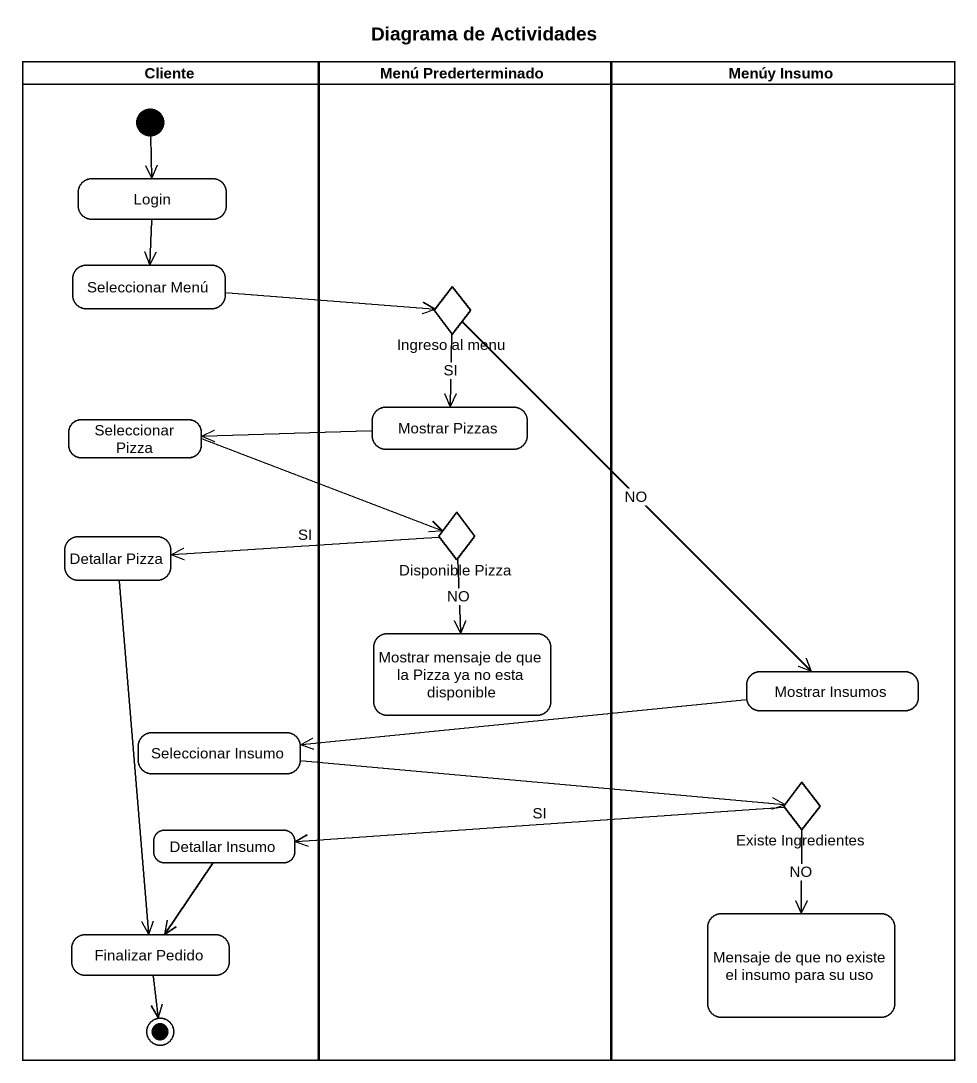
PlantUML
@startuml
title Diagrama de Actividades
hide empty description
state Cliente <<partition>> {
  state Login
  state "Seleccionar Menú" as Seleccionar_Menú
  state "Seleccionar Pizza" as Seleccionar_Pizza
  state "Detallar Pizza" as Detallar_Pizza
  state "Seleccionar Insumo" as Seleccionar_Insumo
  state "Detallar Insumo" as Detallar_Insumo
  state "Finalizar Pedido" as Finalizar_Pedido
  [*] --> Login
  Finalizar_Pedido --> [*]
}
state "Menú Prederterminado" as Menú_Prederterminado <<partition>> {
  state "Ingreso al menu" as Ingreso_al_menu <<choice>>
  state "Mostrar Pizzas" as Mostrar_Pizzas
  state "Disponible Pizza" as Disponible_Pizza <<choice>>
  state "Mostrar mensaje de que la Pizza ya no esta disponible" as Mostrar_mensaje_de_que_la
}
state "Menúy Insumo" as Menúy_Insumo <<partition>> {
  state "Mostrar Insumos" as Mostrar_Insumos
  state "Existe Ingredientes" as Existe_Ingredientes <<choice>>
  state "Mensaje de que no existe el insumo para su uso" as Mensaje_de_que_no_existe_el
}
Login --> Seleccionar_Menú
Seleccionar_Menú -right-> Ingreso_al_menu
Ingreso_al_menu --> Mostrar_Pizzas : SI
Ingreso_al_menu --> Mostrar_Insumos : NO
Seleccionar_Pizza -right-> Disponible_Pizza
Mostrar_Pizzas -left-> Seleccionar_Pizza
Detallar_Pizza --> Finalizar_Pedido
Disponible_Pizza -left-> Detallar_Pizza : SI
Disponible_Pizza --> Mostrar_mensaje_de_que_la : NO
Mostrar_Insumos -left-> Seleccionar_Insumo
Seleccionar_Insumo -right-> Existe_Ingredientes
Existe_Ingredientes -left-> Detallar_Insumo : SI
Existe_Ingredientes --> Mensaje_de_que_no_existe_el : NO
Detallar_Insumo --> Finalizar_Pedido
@enduml
